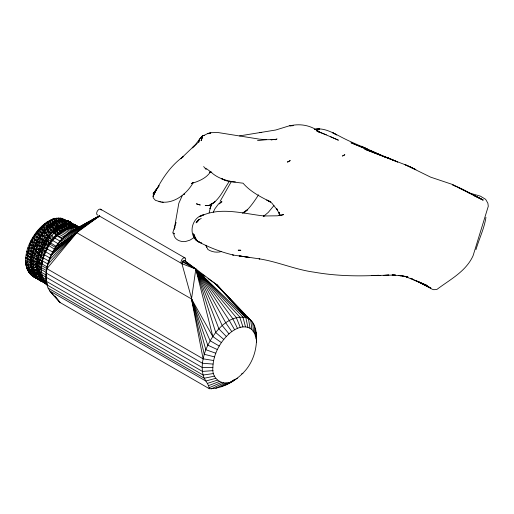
<?xml version="1.0" encoding="UTF-8"?>
<svg xmlns="http://www.w3.org/2000/svg" width="514" height="514" viewBox="0 0 514 514"><rect width="100%" height="100%" fill="white"/><g stroke="black" fill="none" stroke-linecap="round" stroke-linejoin="round"><path stroke-width="0.77" d="M42.623 281.531L43.806 282.231C38.884 280.58 33.237 276.673 33.095 271.007M256.383 342.324C256.595 334.775 256.653 325.998 250.793 320.338L216.497 284.538L184.43 260.495L182.688 261.125L181.917 263.682L205.818 349.713C202.818 357.712 201.045 366.578 203.107 375.027C204.167 380.045 208.69 383.585 209.326 388.719C223.063 388.7 236.581 380.585 245.506 370.369C254.385 359.8 257.7 345.755 256.165 332.211M36.314 276.86L34.399 277.271L32.202 275.453L33.532 273.615C22.288 255.195 40.259 219.767 62.425 220.12L62.046 218.373C37.175 214.434 9.079 267.633 37.702 278.729M57.69 221.438L54.985 218.264C35.382 226.025 19.095 256.525 32.202 275.453L34.933 275.208L35.325 276.667L39.623 280.201L41.461 281.338L42.868 280.766M73.033 224.085C63.299 214.505 49.44 223.95 42.765 232.514C34.02 243.527 28.559 258.838 33.095 272.696L35.389 274.945L37.593 278.318L40.253 278.055L39.405 280.04L37.638 278.999L39.623 280.201L41.107 279.712M46.742 284.415L44.975 283.368L46.601 284.139C32.183 277.219 36.995 254.443 43.947 242.736C50.051 231.435 66.37 216.201 78.944 227.516L73.958 224.213L76.387 225.537L76.747 227.824C65.169 223.404 54.754 234.956 49.119 243.707C42.668 255.098 36.449 272.773 46.8 283.657M63.826 224.31L57.26 221.29C44.101 227.278 36.333 240.905 32.318 254.224L28.141 253.505L26.304 254.674L30.159 256.749L31.547 259.801L31.637 264.999L27.634 264.98L25.925 264.331L25.758 262.988L27.396 262.114L29.934 259.474L31.547 259.801L31.482 263.521L33.243 264.556L37.522 268.546L37.895 272.459L202.188 367.459L212.86 367.452C211.389 379.962 224.528 387.55 234.622 380.019M71.285 223.622L70.881 222.356C65.625 219.349 59.187 221.618 54.523 224.702C47.635 227.464 45.405 238.297 37.252 237.153L35.209 235.753L32.78 237.731L37.181 240.976L37.336 241.593L36.41 242.486L34.342 242.569L30.975 241.034L32.041 241.644L34.136 248.937L36.5 248.346L40.4 250.157L38.209 258.748L37.355 265.95L41.461 267.678L46.748 270.73M43.703 281.723L44.243 282.918L47.32 284.088L46.633 284.351C26.471 267.961 50.835 220.467 75.32 225.048L76.747 227.824L77.261 226.07L75.474 225.061L76.387 225.537M46.665 272.696L41.377 269.644L39.167 269.683L37.349 266.515L37.561 261.53L36.231 258.548C39.366 243 50.545 222.967 68.542 223.564L68.87 221.45L67.083 220.442L68.034 221.219L68.542 223.564L66.647 220.994L64.86 219.986L68.034 221.219M54.985 218.264L54.966 222.472L49.723 220.397L51.702 219.574L52.801 221.836L52.184 223.976L49.723 225.678L46.96 222.08M256.197 339.15L254.726 333.663L251.886 329.622L250.793 320.338L248.455 318.609L245.795 317.453L195.815 269.085L181.917 263.682L99.395 216.034L98.617 216.092L73.123 230.349C60.838 237.847 52.344 250.556 48.078 264.125C46.164 270.827 45.238 278.016 46.941 284.865C48.791 292.196 55.525 296.655 59.881 302.405L209.326 388.719M212.86 367.452C213.239 354.66 219.69 342.465 228.993 333.869C234.834 328.51 244.857 323.582 251.886 329.622M256.242 338.977L256.396 336.162M47.763 263.958L42.296 260.823L39.854 260.373L38.209 258.748L36.873 255.471L31.251 251.108L28.829 250.498L28.097 247.851L29.728 247.472L33.905 248.487L35.344 251.629L37.548 252.946L38.929 254.571L37.612 262.41L39.372 263.444L41.917 263.888L47.198 266.939M46.761 275.401L41.473 272.349L39.475 272.497L37.528 270.107L37.349 265.147L31.643 260.026L31.913 256.473L27.672 256.46L26.304 254.674M60.594 241.439L53.674 237.429L51.92 235.682L48.509 236.054C44.673 233.51 43.986 228.402 44.853 224.207L44.422 223.963C48.618 224.811 52.923 224.322 56.386 221.669L59.039 222.299L60.305 224.489L62.072 225.338L63.884 224.766M69.377 232.713L64.751 230.041L64.411 228.666L62.946 226.59L60.639 225.864L51.072 233.131L49.228 232.482L47.468 230.722L44.031 231.024L40.863 228.139L39.353 228.769L40.002 229.128L41.525 234.782L43.176 235.965C35.62 246.996 30.03 261.857 35.389 274.945L39.019 274.521L37.239 273.197L33.095 272.696L32.845 271.161M30.435 274.405L32.202 275.453L30.268 274.225L30.332 273.532L30.435 274.405L32.69 275.928L34.933 275.208L34.097 277.059L32.331 276.018L36.243 278.254L36.712 277.232M485.936 217.383C484.259 228.537 479.132 238.779 475.977 249.605M39.854 260.373L37.612 262.41L37.561 261.53L33.404 261.061L31.643 260.026L32.761 252.316M213.606 360.52L203.107 358.823L191.516 298.962L195.815 269.085L184.018 260.354M77.177 227.753L75.455 227.747L73.149 224.464L71.369 223.455L72.635 224.393L73.213 226.745L75.455 227.747L77.177 227.753L71.966 227.612L64.751 230.041L62.49 229.707L62.946 226.59L61.172 225.582C58.255 228.396 55.12 223.661 51.811 224.329L55.795 226.847L57.915 227.445L61.262 227.535L63.267 230.863L67.893 233.536M44.031 231.024L42.167 233.915L34.329 235.245L35.209 235.753M53.006 252.22L44.294 247.318L43.272 240.289L39.732 237.436L40.208 235.952L41.525 234.782L45.091 237.519L46.119 239.273L39.706 252.066L39.218 254.732L43.022 257.72L49.228 261.305M211.402 204.951L209.963 208.819L211.569 204M64.128 237.057L58.84 234.005L56.482 231.062L52.402 231.801L49.768 228.441L47.596 227.798L46.665 228.287L44.551 227.882L42.951 225.954L41.84 226.224L42.379 226.526L42.765 232.514L40.702 232.193L38.865 230.516L36.995 231.557L37.747 231.981L38.916 234.602L39.321 238.091L43.272 240.289L45.065 240.873L45.778 240.533L47.551 241.554L49.119 243.707L48.721 245.885L43.022 257.72L39.97 259.782L38.209 258.748L40.606 257.103L43.022 257.72M44.339 254.783L42.476 260.906L41.673 265.648L39.128 266.702L37.355 265.95L37.349 265.147L35.762 264.459L33.243 264.414L31.482 263.521L29.934 259.474L27.441 258.895L25.854 257.957L27.672 256.46M64.758 224.522L63.877 221.014L59.907 220.41L59.804 220.969L56.598 217.987L56.868 220.326L59.065 220.808M34.611 246.579L29.677 243.79L32.041 241.644L34.342 242.569L35.594 245.223L34.611 246.579L34.136 248.937L35.896 249.965L39.096 253.98L39.218 254.732L41.602 253.813L43.973 254.571L50.288 258.214M46.408 279.52L38.678 275.331L38.081 271.688L34.457 272.638L32.639 271.431L32.401 268.989L32.215 269.901L38.087 273.191M41.718 280.091L41.461 281.338L39.405 280.143L41.081 279.693M42.476 260.906L41.833 263.862L39.36 263.586L37.58 262.712L39.128 266.702L41.461 267.678L39.167 269.683L37.451 269.317L37.349 265.147M209.134 212.751L210.444 207.527M64.751 230.041L57.395 235.258L50.552 243.096L45.952 244.189L43.729 243.989L42.951 244.542L42.328 246.714L45.123 251.513L51.535 255.214M70.482 223.551L70.881 222.356L69.088 221.348L69.885 221.842L70.283 224.149L68.87 221.45M47.282 222.266L44.679 223.757L46.575 226.025L46.459 228.916L44.737 230.24L40.002 229.128L38.177 230.111L38.865 230.516M37.58 262.712L39.372 263.444L42.296 260.823L43.285 257.874M176.122 222.433L172.865 232.495L172.749 233.003L173.443 233.369M45.065 240.873L44.365 242.859L54.664 249.316M182.162 195.84L178.833 203.223L174.246 229.193L175.075 227.214M56.501 246.527L47.789 241.182L45.778 240.533L48.509 236.054M154.033 192.628L153.256 194.838L153.243 197.851L155.408 200.325L160.426 201.848M213.271 212.256L214.852 208.883L218.617 203.807M54.645 238.001L51.657 239.942L47.789 241.182L46.665 239.203L47.288 237.629L47.057 234.937L45.264 233.24L42.167 233.915L43.298 235.804L47.057 234.937L49.447 234.93L53.051 231.576L58.84 234.005L56.309 234.628L54.163 233.247L51.914 232.726L47.288 237.629L45.091 237.519L41.236 238.875L39.321 238.091L38.177 239.177L32.119 241.477L31.058 240.867L33.583 238.567L35.723 239.82L36.41 242.486L35.646 245.107L37.361 246.251L39.706 252.066L37.728 252.361L35.344 251.629L32.98 252.682L33.583 249.463L34.072 249.123L35.896 249.965L38.788 249.245L41.486 247.549L43.684 248.609L46.478 248.455L50.552 243.096M46.613 281.254L43.311 279.346L41.975 279.661L39.796 277.894L41.563 278.935L42.444 277.226L39.796 277.894L39.681 276.506M31.913 256.473L32.009 257.167L33.905 257.424L38.929 254.571L40.902 256.049L43.973 254.571L45.585 251.776M155.691 191.028L153.031 196.515C160.297 181.526 169.318 166.632 183.119 156.738L180.877 158.614L197.267 142.988L192.262 147.897L195.031 145.192M220.14 201.289L231.448 181.384M247.87 327.302L245.795 317.453C226.526 314.536 212.411 333.991 205.818 349.713L215.777 353.208M258.555 194.825C254.366 201.295 249.965 207.797 244.105 212.886M229.52 181.14C223.384 189.672 219.118 201.115 208.96 205.619L205.208 205.613L208.318 205.594L210.502 204.643L211.447 203.595M192.692 183.549C185.914 194.8 172.672 204.9 158.987 201.584M158.28 186.91L159.057 185.798M41.602 253.813L40.381 251.282L42.142 252.31L45.123 251.513L47.057 248.789M157.894 187.462L153.519 193.855L153.172 193.649L158.999 185.856M210.104 172.37C205.87 178.499 198.269 181.487 191.446 183.485L193.258 182.701L192.532 183.042M155.292 190.887L156.41 189.422L153.172 193.649M31.598 264.44L31.502 263.11L29.915 262.101L27.634 264.98L25.758 262.988M273.988 205.484L268.282 212.385L263.695 216.227M29.709 272.844L28.778 271.758L30.596 273.448L33.532 273.615L30.268 274.225M46.941 268.661L76.74 232.701L99.395 216.034L73.123 230.349M37.631 271.231L31.675 266.83L30.146 264.813L27.685 265.365L26.304 266.336L28.572 272.009L29.921 272.336L32.324 271.777L30.596 273.448L28.829 272.407L28.778 271.758M279.186 215.636L283.561 214.621L279.186 215.636L280.111 214.415M48.078 264.125L76.74 232.701L191.516 298.962L212.79 336.503L221.373 342.6M195.564 144.646L199.74 138.864L202.696 135.715C205.536 135.24 207.707 132.76 210.791 132.914L207.894 133.749L211.113 132.689L217.987 132.528L259.467 139.153L266.188 139.699L275.273 139.596M29.934 259.474L27.422 259.339L25.7 261.118L27.396 262.114L29.915 262.101L31.515 263.322L31.515 264.774L33.384 267.344L35.896 267.229L37.471 268.012L37.753 270.158L35.896 267.229L35.742 263.9L36.231 258.548L38.145 257.797M62.49 229.707L58.435 227.194L54.349 230.054L52.126 226.43L50.494 225.305L49.723 225.678M31.952 268.584L25.925 264.331L26.561 267.325L28.321 268.366L31.862 266.612L31.874 268.25L35.896 267.229L37.811 274.425L36.064 276.204L34.303 275.163L33.995 273.731M198.732 220.198L196.072 222.838L199.091 219.536L201.244 218.482M49.646 259.551L76.74 232.701L56.624 246.341L99.395 216.034L69.583 232.656M191.857 183.71L192.911 182.676M51.618 255.008L76.74 232.701L54.619 249.521M33.404 261.061L36.231 258.548L37.805 259.673M31.643 260.026L33.776 258.163L36.231 258.548L32.144 256.396L30.602 253.948L27.056 251.288L28.829 250.498M229.289 383.11L233.819 379.897M52.788 252.792L76.74 232.701L53.957 250.581M58.48 243.893L52.537 240.456L49.787 242.653L47.551 241.554L44.365 242.859C42.167 241.329 39.366 242.557 37.181 240.976M27.441 258.895L30.159 256.749L31.971 256.107L32.009 257.167L33.776 258.163M46.665 228.287L49.1 226.443L52.126 226.43M67.064 234.853C63.273 232.669 59.316 229.976 54.76 230.009L52.402 231.801L49.228 232.482L47.596 227.798M42.951 225.954L42.437 225.665L44.853 224.207L48.027 227.053L50.494 225.305L53.584 225.338L53.758 230.561L48.232 229.931L46.459 228.916L49.151 232.572L51.072 233.131M243.186 212.751L247.523 209.712L242.518 213.239M40.208 235.952L36.976 233.06L34.798 234.557L37.252 237.153L38.177 239.177L37.548 241.188L39.103 242.614L41.602 243.18L43.947 242.736M32.511 270.57L31.335 269.702L29.298 271.071L27.531 270.03L26.561 267.325L30.602 267.37L32.594 269.619L28.906 270.12L27.248 269.362L29.298 271.071L31.9 271.019L33.095 271.867M31.9 271.019L29.921 272.336L27.531 270.03L28.533 271.411M56.983 221.316L54.857 220.943L53.88 218.636L52.377 219.144L56.341 221.894L57.26 221.29L59.039 222.299L58.063 225.53L59.309 226.629M59.566 242.364L99.395 216.034L66.107 235.463M36.873 255.471L34.438 254.912L32.144 256.396C32.729 253.151 30.994 249.431 28.097 247.851M59.881 302.405L60.395 302.303M62.747 238.721L99.395 216.034M194.241 237.5L189.897 240.166L185.419 241.548C180.298 242.216 173.584 239.338 173.841 233.337L173.983 233.941L173.456 233.022L174.156 233.395M93.972 219.247L95.353 218.431M97.429 217.216L98.81 216.4M61.262 227.535L60.639 225.864L57.915 227.445L56.322 223.616L54.542 222.601L56.925 223.288L58.063 225.53L59.47 226.539L63.871 224.387L70.489 227.933L74.228 227.426L76.875 228.955M59.47 226.539L60.639 225.864M72.333 231.435L67.707 228.762L65.651 225.395L63.563 224.502L62.072 225.338L58.063 225.53L56.322 223.616L53.443 223.249L52.184 223.976L50.725 222.986L47.057 222.009L49.492 220.789L50.725 222.986L49.942 220.519L49.492 220.789M48.027 227.053L49.1 226.443L53.533 228.479L56.521 228.377L57.684 227.708L60.215 228.203L60.299 232.848L65.586 235.9M225.492 385.037L231.782 381.439M54.966 222.472L56.386 221.669L56.925 223.288M232.624 380.913L237.462 378.163M46.575 226.025L49.402 225.922L50.494 225.305M27.795 255.535L30.602 253.948M53.758 230.561L54.76 230.009L56.482 231.062L57.639 233.382M221.071 386.753L228.993 382.416M73.123 230.58L69.159 228.293L68.278 224.637L66.409 223.648L66.023 225.261L66.981 227.58L69.159 228.293L70.572 227.895L74.536 230.182M65.31 224.226L66.409 223.648L65.13 224.271M67.88 223.911L69.011 223.32L70.791 224.322L72.166 226.68L73.9 227.593L74.279 227.612L73.213 226.745L73.149 224.464L71.652 223.506L74.594 224.798L75.057 227.124L76.58 228.01M210.046 172.087L210.586 171.804L209.359 172.318L211.485 172.049M75.269 229.52L71.966 227.612L69.159 226.944L68.33 224.624L66.499 223.629L65.336 224.226M215.835 388.308L226.295 382.911M62.425 220.12L60.164 217.981L60.671 219.915L58.159 217.878L58.814 219.979L60.318 220.898L62.053 220.011L64.237 220.981L66.055 224.297L59.907 220.41L58.249 221.181L59.277 220.577L61.629 221.431L62.502 223.77L62.072 225.338L61.172 225.582L63.659 226.237L64.751 228.499L70.861 232.013M67.533 223.808L69.011 223.32L70.54 224.335L71.793 227.702L74.228 227.426M67.919 223.905L69.12 223.314L72.635 224.393L72.166 226.68L74.279 227.612M37.753 270.158L36.263 269.85L32.639 271.431L32.401 268.989M211.113 388.944L223.744 382.93M75.455 227.747L75.931 227.529L77.248 228.287M277.046 138.915L275.189 139.763L276.705 139.204L270.987 139.814L272.362 139.718M56.341 221.894L59.277 220.577L59.303 222.189L60.305 224.489M241.619 373.884L242.949 373.299M60.318 220.898L62.457 219.973L66.023 220.943L66.653 223.275L67.88 223.783M209.204 387.71L221.373 382.474M60.363 220.731L62.053 220.011L63.877 221.014M208.491 385.629L219.234 381.542M35.839 276.738L34.399 277.271L37.766 278.678M43.272 240.289L53.674 237.429L56.861 235.759L54.825 232.591M28.437 252.091L31.251 251.108L33.583 249.463L32.093 248.243L30.577 245.101L29.407 244.426L29.728 247.472M76.657 228.569L78.051 228.087M45.759 282.796L44.866 283.098L42.97 281.942L44.737 282.983L45.759 282.796L47.082 283.561M41.377 269.644L39.212 270.351L37.528 270.107M207.367 383.418L217.358 380.154M37.252 237.153L33.738 238.278L32.613 238.008L33.583 238.567M41.21 279.584L39.405 280.04L37.207 278.646L40.253 278.055M41.762 279.969L42.187 281.197L43.305 281.531L44.416 281.209L47.063 282.739M215.777 378.336L205.818 381.015L49.646 290.847L59.958 302.483M35.325 276.667L36.565 276.988L38.929 276.365L40.034 277.245M221.45 251.539C216.818 252.843 211.916 252.072 207.881 249.483L206.024 245.641M35.941 276.622L34.097 277.059L32.292 275.992L32.69 275.928M33.095 272.696L34.856 273.737L37.239 273.197M70.489 227.933L71.966 227.612M214.518 376.113L204.251 378.246L48.078 288.084M239.537 135.902L275.735 130.01L289.523 125.757L293.16 125.641L289.812 125.827C300.684 123.244 311.657 125.455 320.331 132.651L316.862 131.031M249.232 257.385L239.1 255.882L259.827 258.928L259.062 258.818C277.894 261.748 295.377 269.664 314.093 272.163C335.327 275.915 357.101 276.448 378.58 275.318L371.628 275.523M259.564 132.696L261.754 132.342M281.062 215.205L277.29 215.816L263.451 215.983L264.209 215.989C243.051 213.708 219.748 206.255 199.605 216.735L203.814 214.685C192.756 216.857 188.259 231.653 195.757 239.922L198.571 241.747M39.045 275.151L39.09 276.41L40.445 276.371L41.833 274.887L38.678 275.331L38.678 273.654L39.09 276.41L40.882 277.521M213.606 373.53L203.107 375.027L46.941 284.865M29.369 248.596L32.093 248.243M31.515 264.774L35.762 264.459L37.471 268.012L37.451 269.317L41.473 272.349L39.655 273.493L38.113 273.422L38.081 271.688L37.895 272.459L39.475 272.497M63.267 230.863L60.222 231.236L57.684 227.708M314.42 129.348C323.338 127.427 331.639 132.143 339.324 136.043C352.058 142.976 365.788 147.852 378.741 154.361M235.341 181.917C230.702 182.2 225.749 181.05 221.707 178.776L224.92 179.99M54.349 230.054L54.76 230.009M257.501 140.63L266.188 139.699M32.131 267.8L31.862 266.612L32.215 269.901L36.263 269.85M60.299 232.848L57.979 233.048L57.491 230.214L55.718 229.199L58.859 229.154M204.315 135.567L202.959 135.67L200.357 138.594L202.959 135.67L204.212 135.606M314.491 129.393L319.747 128.988L315.892 129.245M213.047 370.626L202.42 371.41L46.247 281.248M45.123 251.513L42.842 250.543L40.606 250.691L40.4 250.157M378.169 275.382L377.09 275.453L395.497 275.061L392.098 274.964L401.261 275.851L398.729 275.42L406.818 276.795M74.832 227.58L75.931 227.529M44.294 247.318L42.026 246.386L37.361 246.251L35.594 245.223L36.5 248.346M43.973 254.571L40.606 250.691L41.486 247.549L40.086 246.174L37.875 245.101L35.646 245.107L35.389 244.683L33.127 245.39L30.577 245.101M372.155 275.485L377.501 275.498M29.407 244.426L30.827 244.458M380.437 275.446L378.452 275.363L379.191 275.395M40.702 232.193L37.747 231.981L36.192 232.611L36.976 233.06M213.047 364.066L202.42 363.237L46.247 273.075M67.707 228.762L64.751 228.499L65.651 225.395L63.871 224.387M198.732 241.921C209.738 247.709 221.579 252.278 233.716 255.124M232.315 254.931L248.474 257.276M31.56 261.061L35.858 261.562L37.4 263.354L33.243 264.414L31.56 261.061L31.547 259.801M71.652 224.194L71.562 222.8L70.848 222.678L71.921 223.918M70.54 224.335L66.499 223.629L68.278 224.637M402.199 275.825L407.557 276.969M161.781 202.098L163.221 202.368M43.729 243.989L45.495 245.005L48.059 245.499M401.415 275.71L407.486 277.046M34.856 273.737L37.811 274.425L39.623 275.806M41.563 278.935L43.311 279.346L43.003 281.152L44.416 281.209L44.737 282.983L42.187 281.197M468.601 192.795L480.352 196.136L485.634 199.323L487.857 203.165L488.3 206.204L473.092 255.696C465.902 271.572 450.084 279.475 436.939 289.401L433.874 289.716L432.313 289.286L418.582 281.871L430.893 288.02L410.68 278.273L412.793 279.166M408.103 277.065L404.749 276.269L427.295 285.572L415.601 280.406M214.518 356.883L204.251 354.287L191.516 298.962L210.123 340.743L219.234 346.006M37.349 266.515L39.122 266.984M31.675 266.83L33.384 267.344M58.814 219.979L60.883 220.602M36.243 278.254L34.618 277.271L36.854 277.965M64.006 224.271L62.502 223.77L61.693 221.412M54.85 222.53L52.801 221.836L52.486 219.202L51.702 219.574M68.33 224.624L71.247 226.668L73.9 227.593M46.601 284.139L47.23 284.37M66.235 229.34L64.411 228.666L63.563 224.502M317.993 131.706L326.339 134.809M41.885 281.139L39.719 280.31L43.484 282.135L42.418 281.473M393.024 160.156L364.779 149.233L405.964 165.045L430.616 177.137L452.069 184.333L463.499 189.724L483.192 200.113L473.304 195.378M393.673 160.413L397.566 161.955L387.684 157.766L393.339 160.085M316.206 130.588L331.896 137.354M388.623 158.151L350.959 142.731L381.561 155.613M66.602 223.898L65.175 223.294L66.023 220.943L64.674 219.966L66.647 220.994L66.653 223.275M41.975 279.661L40.458 279.018L43.003 281.152L41.236 280.111L40.683 278.241M332.616 137.668L338.398 140.193L330.354 136.608M33.513 272.953L33.795 274.251L35.389 274.945M382.969 156.243L385.082 157.181M28.321 268.366L31.335 269.702M379.159 154.534L371.262 150.987L374.276 152.375M39.97 259.782L42.296 260.823M267.884 200.563C258.825 195.975 249.733 190.945 243.045 183.19C231.865 181.898 219.819 180.305 211.151 172.229L211.736 172.627L205.78 168.142M270.126 201.591L266.798 200.068L271.777 202.991L277.387 210.097L276.77 208.678M459.914 188.233L452.705 184.924L454.781 185.907M268.43 200.807L270.891 201.938M217.358 349.559L207.784 345.17L191.516 298.962M396.898 161.647L397.45 161.904M458.237 187.533L482.961 199.914L460.634 188.561L463.769 190.148M76.837 227.991L75.057 227.124L75.32 225.048L73.534 224.04L74.594 224.798M67.083 220.442L69.885 221.842M182.284 261.729L195.815 269.085L242.846 316.881L245.506 326.846M71.446 223.012L72.635 223.686L71.105 222.935L72.39 223.699M62.457 219.973L64.237 220.981L64.635 223.339M42.521 281.505L43.806 282.231M40.863 228.139L40.265 227.792L42.379 226.526L44.551 227.882M48.04 237.288L52.537 240.456M100.615 209.224L185.001 257.944M214.428 283.342L216.497 284.538L245.621 315.108M74.652 227.432L76.637 228.576M56.309 234.628L62.682 238.31M62.149 238.811L55.795 235.142L53.051 231.576M49.119 243.707L55.795 247.562M203.107 358.823L41.673 265.648L39.36 263.586M198.796 241.908L197.607 241.22L194.851 237.943L195.982 239.081M42.951 244.542L39.462 241.933L39.321 238.091M71.562 222.8L69.242 221.438L70.315 222.266M59.907 220.41L61.629 221.431M34.618 277.271L36.308 278.28M44.243 282.918L46.633 284.351M182.688 261.125L195.815 269.085L239.665 316.907L242.949 326.865M69.12 223.314L70.791 224.322L71.247 226.668M190.63 265.757L195.815 269.085L236.305 317.53L240.256 327.367M78.269 227.259L77.158 226.507L77.987 226.616L78.25 228.139M37.985 278.749L35.826 277.271L37.593 278.318L38.929 276.365L37.811 274.425M41.236 280.111L43.305 281.531M201.617 273.968L204.855 276.269M208.086 278.562L216.497 284.538L248.455 318.609L250.01 328.234M28.135 267.659L26.304 266.336L25.925 264.267M30.178 273.39L28.829 272.407L31.193 274.277M51.618 293.115L52.788 293.982M34.303 275.163L36.565 276.988M43.176 235.965L45.091 237.519M223.744 339.407L215.739 332.526L195.815 269.085L232.829 318.738L237.462 328.337M33.795 274.251L36.064 276.204L38.929 276.365L39.816 277.489M66.3 220.814L62.046 218.373L63.556 220.05M38.113 273.422L40.053 275.125M25.854 257.957L27.422 259.339M31.874 268.25L33.789 270.094M50.481 234.288L51.92 235.682M195.873 239.042L194.793 237.956L193.219 233.722L195.757 239.922L194.793 237.956L195.918 239.087M226.295 336.484L218.919 328.883L195.815 269.085L229.289 320.511L234.622 329.757M246.72 316.264L252.766 322.606L253.473 331.446M221.238 289.896L216.497 284.538L222.446 290.956M224.065 292.704L230.009 299.122M235.418 304.956L238.117 307.873M253.254 324.205L254.334 325.375L254.726 333.663M34.438 254.912L32.851 253.164L34.74 253.71L37.548 252.946L39.096 253.98L39.135 255.021L40.606 257.103M216.497 284.538L245.795 317.453M45.264 233.24L43.921 231.711L45.688 232.726L49.151 232.572L49.196 235.81L49.813 238.303M206.191 169.594L203.653 166.555M26.561 267.325L28.906 270.12M228.993 333.869L222.273 325.625L195.815 269.085L212.79 336.503M54.959 296.09L59.99 302.335M64.668 220.21L63.787 219.054L64.057 220.609M53.443 223.249L56.521 228.377M231.782 331.614L225.755 322.824L195.815 269.085M29.915 262.101L31.637 264.999M47.384 222.196L49.402 225.922M27.056 251.288L28.141 253.505M41.088 239.113L42.289 241.94M276.738 208.742L279.301 213.843L279.134 212.346M78.019 228.126L77.261 226.07L75.988 225.44L77.987 226.616L78.179 228.081M49.1 226.443L49.768 228.441M42.842 250.543L41.917 247.587L41.602 243.18M205.979 245.236L206.577 247.247M45.495 245.005L46.478 248.455M40.086 246.174L39.103 242.614L37.336 241.593L37.875 245.101M50.873 227.451L51.316 230.413M279.115 212.295L279.353 215.096M255.471 328.594L255.644 336.246M97.808 215.07A3.29 1.902 -60 0 1 97.557 210.759A3.29 1.902 -60 0 1 101.219 210.085M182.194 263.791A3.29 1.902 -60 0 1 181.346 260.617A3.29 1.902 -60 0 1 184.52 257.797A3.29 1.902 -60 0 1 185.374 260.977M46.44 280.483A35.986 20.778 -60 0 1 51.271 254.456L55.968 246.322A35.986 20.778 -60 0 1 74.781 229.642M198.912 141.003L198.648 142.519L199.74 138.864L198.912 141.003M201.385 139.744L201.09 140.714L202.529 137.116L201.385 139.744M184.449 193.482L183.851 194.697L184.449 193.482M219.542 203.165L219.06 203.942L221.83 202.041L221.765 201.244L219.542 203.165M198.68 219.799L196.663 222.254L199.091 219.536L198.68 219.799M214.891 201.829L210.811 204.656L214.891 201.829M344.778 154.785L342.523 155.993L344.778 154.785M287.859 161.859L287.499 162.103L290.256 160.574L287.859 161.859M388.79 275.074L383.74 275.401L388.79 275.074M240.398 250.26L238.2 250.202L240.822 250.292L240.398 250.26M200.145 204.97L196.483 203.852L200.145 204.97M410.635 167.005L405.058 164.666L415.903 169.671L410.635 167.005M364.291 147.608L360.892 146.182L367.304 148.996L364.291 147.608M201.482 243.09L197.138 241.111L195.191 238.669L194.151 234.622L195.661 238.772L197.607 241.22L201.482 243.09M334.331 133.55L332.481 132.618L336.76 134.938L334.331 133.55"/></g></svg>
